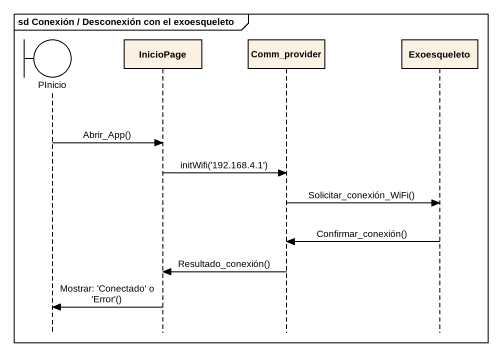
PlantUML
@startuml
mainframe sd Conexión / Desconexión con el exoesqueleto
hide footbox
boundary PInicio
participant InicioPage
participant Comm_provider
participant Exoesqueleto

PInicio -> InicioPage : Abrir_App()
InicioPage -> Comm_provider : initWifi('192.168.4.1')
Comm_provider -> Exoesqueleto : Solicitar_conexión_WiFi()
Exoesqueleto -> Comm_provider : Confirmar_conexión()
Comm_provider -> InicioPage : Resultado_conexión()
InicioPage -> PInicio : Mostrar: 'Conectado' o 'Error'()
@enduml
